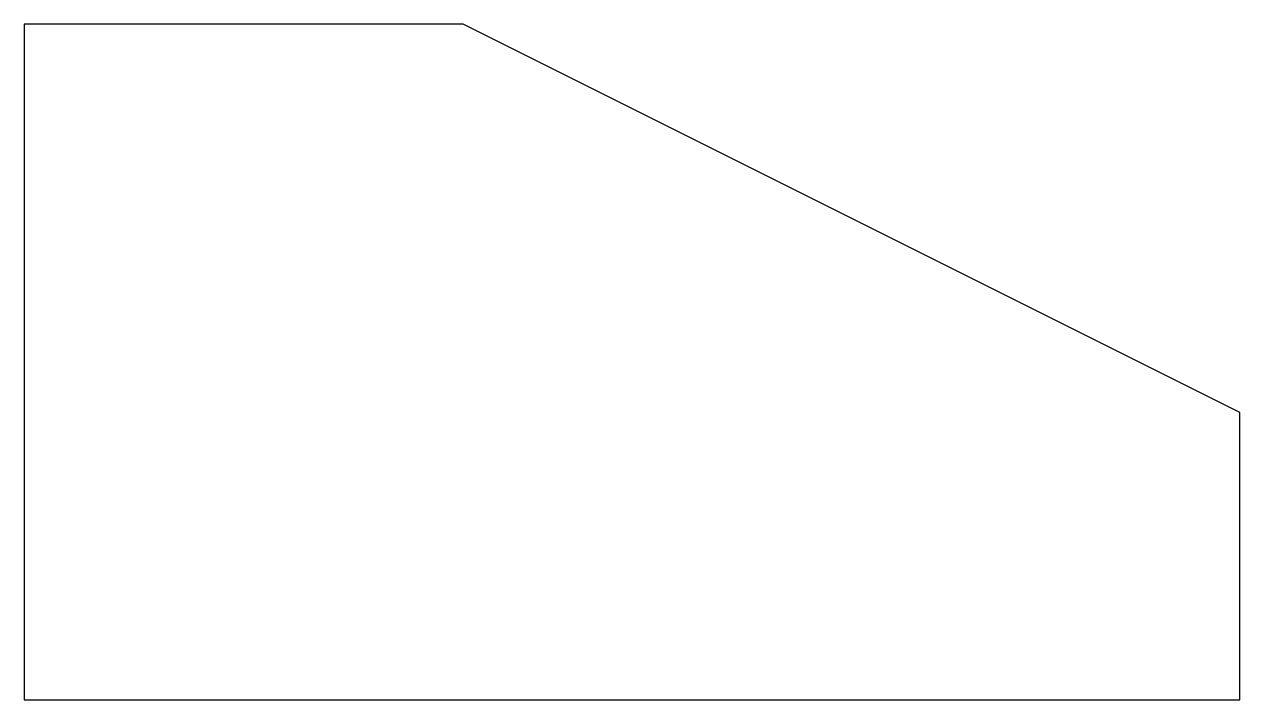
# Model space of a CAD drawing. Header units: inches. Extents: x 70 to 88, y 4 to 14.
import ezdxf

# ---------------------------------------------------------------- set-up
doc = ezdxf.new("R2010")
doc.units = ezdxf.units.IN
doc.layers.get('0').update_dxf_attribs({"linetype": 'CONTINUOUS'})

msp = doc.modelspace()

# ---------------------------------------------------------------- linework, layer by layer
msp.add_lwpolyline([(70, 14), (70, 4), (88, 4), (88, 8.25), (76.5, 14)], close=True)

doc.saveas('drawing.dxf')
